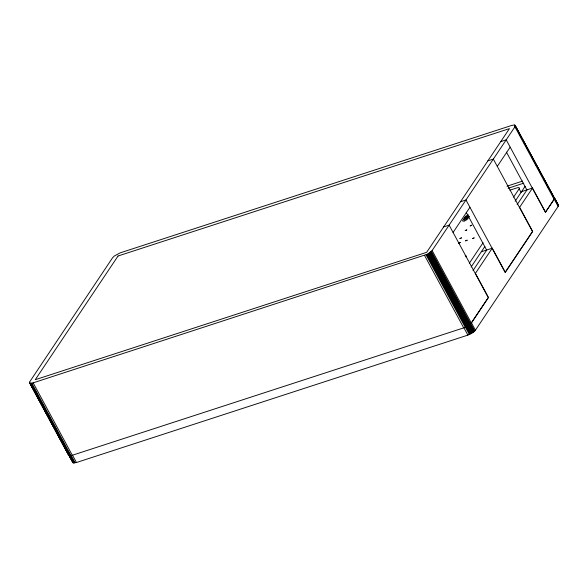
<?xml version="1.0" encoding="UTF-8"?>
<svg xmlns="http://www.w3.org/2000/svg" width="588" height="588" viewBox="0 0 588 588"><rect width="100%" height="100%" fill="white"/><g stroke="black" fill="none" stroke-linecap="round" stroke-linejoin="round"><path stroke-width="0.88" d="M74 462.991L70.045 455.678L68.627 455.244L29.429 382.244L112.573 257.787L114.351 255.986L120.136 252.877L511.545 125.479L514 125.009L515.228 125.501L558.571 205.756L475.427 330.213L473.649 332.014L467.864 335.123L76.455 462.521L72.941 462.705L68.745 454.914L73.559 462.954M68.59 454.664L68.627 455.244M500.748 141.605L506.217 139.826L545.377 212.253L554.072 199.251L554.462 198.193L553.595 197.465M521.578 191.607L532.507 188.05L545.561 212.187L554.256 199.192L554.646 198.127L553.786 197.406M29.474 382.817L30.701 383.317L33.156 382.847L427.579 254.134L432.129 250.532L514.919 126.832L515.228 125.501M453.083 232.451L469.93 207.277M497.286 166.397L510.171 147.147M469.334 263.233L483.057 242.726M513.559 197.156L519.153 188.799A4.373 1.36 -28.4 0 0 516.903 187.895L509.914 190.174M471.12 266.996L484.88 246.446M515.132 201.236L525.135 186.293M473.017 270.561L486.798 249.966M517.131 204.639L527.039 189.828M532.507 188.05L519.623 207.299L532.677 231.444L505.312 272.325L492.266 248.187L475.413 273.361L488.466 297.499L471.473 322.9L468.202 325.693L429.049 253.266M430.35 252.34L469.511 324.76L471.289 322.959L488.283 297.557L449.122 225.138L443.661 226.917M428.329 253.715L467.489 326.134L469.07 325.171L473.024 332.485M487.871 160.862L493.332 159.083L532.493 231.503L505.129 272.384L465.975 199.964L460.507 201.743M506.944 186.205L522.651 181.089M508.091 188.278L523.812 183.162M481.329 251.745L492.266 248.187M554.403 197.656L558.6 205.447M515.059 125.295L554.462 198.193M554.616 198.443L558.571 205.756M514.794 125.141L554.433 198.501M555.366 200.332L557.343 203.992M514.441 125.046L515.742 127.456M523.577 141.943L524.445 143.553M531.846 157.231L532.713 158.841M535.323 163.67L536.19 165.279M543.591 178.958L544.459 180.567M547.068 185.396L547.942 187.006M554.256 199.192L558.218 206.506M514.919 126.832L554.072 199.251M506.444 152.138L526.87 189.917M519.153 188.799L521.13 192.452M466.203 212.275L486.629 250.054M471.473 322.9L475.427 330.213M432.129 250.532L471.289 322.959M470.745 323.767L474.7 331.081M431.401 251.407L470.562 323.826M470.253 324.231L474.207 331.544M430.908 251.87L470.069 324.289M469.694 324.701L473.649 332.014M429.725 252.811L468.879 325.23M468.393 325.627L472.348 332.948M471.627 333.389L467.673 326.075L466.74 326.553L427.579 254.134M470.878 333.808L466.923 326.494L465.975 326.943L426.822 254.523M470.121 334.204L466.166 326.884L465.211 327.296L426.057 254.876M469.356 334.55L465.395 327.237L463.726 327.861L424.565 255.442M467.864 335.123L463.91 327.803L72.317 455.266L33.156 382.847M76.455 462.521L72.5 455.208L70.972 455.619L31.811 383.2M75.11 462.874L71.155 455.56L70.384 455.707L31.223 383.288M74.522 462.962L70.567 455.649L69.862 455.737L30.701 383.317M30.26 383.28L73.206 462.859M29.429 382.244L72.941 462.705M29.4 382.553L68.796 455.45M468.93 217.068A3.065 0.948 -28.4 0 1 464.586 219.552A3.065 0.948 -28.4 0 1 465.049 217.597A3.065 0.948 -28.4 0 1 469.077 216.45M465.181 255.552A4.814 1.492 -28.4 0 1 465.858 256.89M469.165 216.318A3.065 0.948 -28.4 0 1 464.748 217.758A3.065 0.948 -28.4 0 1 468.415 214.848M458.699 243.109L460.22 242.447L458.699 243.109M459.934 238.559L461.455 237.897L459.934 238.559M465.255 230.614L466.776 229.952L465.255 230.614M465.645 240.845L467.166 240.183L465.645 240.845M470.224 225.888L471.745 225.226L470.224 225.888M472.583 238.588L474.104 237.927L472.583 238.588M118.041 256.008L35.251 379.716L426.66 252.311L509.451 128.61L118.041 256.008M464.336 220.948A3.065 0.948 -28.4 0 0 468.011 218.038A3.065 0.948 -28.4 0 0 463.594 219.471A3.065 0.948 -28.4 0 0 464.336 220.948"/></g></svg>
